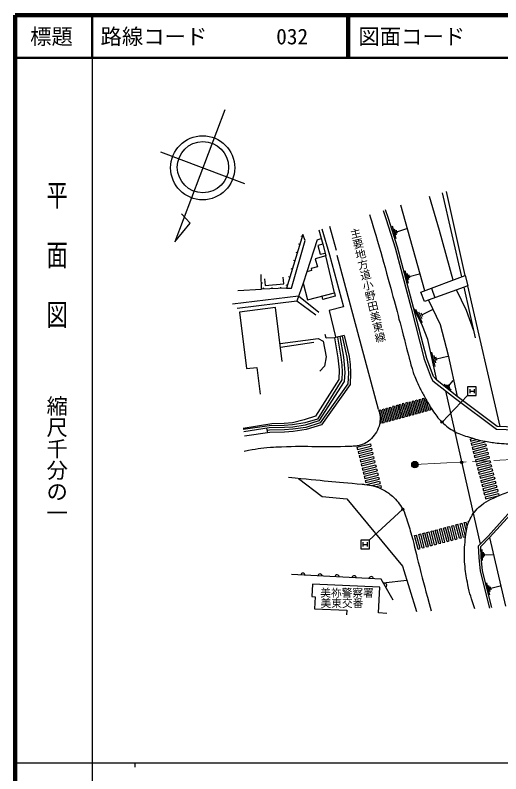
# Model space of a CAD drawing. Units: millimetres, scale not verified. Extents: x 40000 to 680000, y 20000 to 380000.
# Drawn here: x 40000 to 153759, y 202409 to 380000 of the extents above; entities that cross this region are included whole.
import ezdxf
from ezdxf.enums import TextEntityAlignment as Align

# ---------------------------------------------------------------- set-up
doc = ezdxf.new("R2010")
doc.units = ezdxf.units.MM
doc.header["$LTSCALE"] = 1000
doc.header["$PDMODE"] = 32
doc.header["$PDSIZE"] = 500
doc.linetypes.add('CHAIN', pattern=[18.5, 12, -1.5, 3.5, -1.5])
for name, color, linetype, lineweight in [('M-BGD', 7, 'Continuous', 25), ('M-BMK', 2, 'CHAIN', 13), ('M-BMK-SRVR', 3, 'Continuous', 25), ('M-STR-STRC', 7, 'Continuous', 25), ('M-TTL', 2, 'Continuous', 140), ('M-TTL-BAND', 7, 'Continuous', 25), ('M-TTL-LINE', 7, 'Continuous', 50)]:
    doc.layers.add(name, color=color, linetype=linetype, lineweight=lineweight)
doc.layers.add('M-OTRS', color=6, linetype='Continuous')
doc.layers.add('M-TTL-TXT', color=7, linetype='Continuous')
doc.styles.add('@ＭＳ ゴシック', font='')
doc.styles.add('ＭＳ ゴシック', font='')
doc.styles.get('@ＭＳ ゴシック').set_extended_font_data('@MS Gothic')
doc.styles.get('ＭＳ ゴシック').set_extended_font_data('MS Gothic')

msp = doc.modelspace()

# ---------------------------------------------------------------- linework, layer by layer
at = {"layer": 'M-BGD'}
for p, q in [((89073, 357825), (77421, 326919)), ((93782, 340553), (74132, 347961)), ((144617, 318764), (140108, 338446)), ((145436, 319076), (141030, 338721)), ((135939, 315463), (130307, 335518)), ((81005, 331308), (78971, 333514)), ((77421, 326919), (81005, 331308)), ((115242, 324886), (113712, 330562)), ((129264, 327651), (128354, 330586)), ((129330, 328475), (128875, 329943)), ((129510, 328933), (129282, 329667)), ((129396, 329300), (131745, 330029)), ((107247, 328197), (106960, 328285)), ((110748, 327434), (111677, 327711)), ((106660, 326285), (106373, 326373)), ((106074, 324373), (105787, 324461)), ((125118, 287668), (115450, 323772)), ((105487, 322461), (105200, 322549)), ((104900, 320549), (104614, 320637)), ((132124, 317194), (131333, 320174)), ((104314, 318636), (104027, 318724)), ((132224, 318018), (131829, 319508)), ((132423, 318469), (132226, 319214)), ((132325, 318842), (134708, 319475)), ((97653, 317353), (97953, 317359)), ((98212, 315903), (98202, 316203)), ((100211, 315967), (100201, 316267)), ((102210, 316031), (102200, 316331)), ((103727, 316724), (103441, 316812)), ((147852, 304431), (145143, 316326)), ((153592, 283686), (146066, 316662)), ((92144, 315567), (97679, 315886)), ((137513, 316062), (138302, 313843)), ((135418, 308001), (133876, 311085)), ((135263, 309851), (137730, 311085)), ((135340, 308926), (134570, 310468)), ((135456, 309466), (135071, 310237)), ((102136, 302320), (109955, 303467)), ((138355, 297733), (137622, 301083)), ((138507, 298644), (138141, 300319)), ((138659, 299554), (141339, 300140)), ((138750, 299136), (138567, 299973)), ((142108, 292250), (140503, 293541)), ((141836, 292733), (141033, 293379)), ((141765, 293055), (141363, 293378)), ((141564, 293217), (142596, 294501)), ((140823, 292068), (148953, 256193)), ((132217, 289412), (132603, 289517)), ((132603, 289517), (133409, 286558)), ((132989, 289622), (133375, 289727)), ((132989, 289622), (133795, 286663)), ((133375, 289727), (134180, 286768)), ((133761, 289832), (134147, 289937)), ((133761, 289832), (134566, 286873)), ((134147, 289937), (134952, 286978)), ((134533, 290042), (134919, 290147)), ((134533, 290042), (135338, 287083)), ((134919, 290147), (135724, 287188)), ((135305, 290252), (135691, 290357)), ((135305, 290252), (136110, 287293)), ((135691, 290357), (136496, 287398)), ((136138, 290238), (136882, 287503)), ((126042, 287732), (126428, 287837)), ((126042, 287732), (126847, 284772)), ((126428, 287837), (127233, 284877)), ((126814, 287942), (127200, 288047)), ((126814, 287942), (127619, 284982)), ((127200, 288047), (128005, 285087)), ((127586, 288152), (127972, 288257)), ((127586, 288152), (128391, 285192)), ((127972, 288257), (128777, 285297)), ((128744, 288467), (128358, 288362)), ((128358, 288362), (129163, 285402)), ((128744, 288467), (129549, 285507)), ((129516, 288677), (129130, 288572)), ((129130, 288572), (129935, 285612)), ((129516, 288677), (130321, 285718)), ((130288, 288887), (129902, 288782)), ((129902, 288782), (130707, 285823)), ((130288, 288887), (131093, 285928)), ((131059, 289097), (130674, 288992)), ((130674, 288992), (131479, 286033)), ((131059, 289097), (131865, 286138)), ((131831, 289307), (131445, 289202)), ((131445, 289202), (132251, 286243)), ((131831, 289307), (132637, 286348)), ((132217, 289412), (133023, 286453)), ((136934, 288835), (137268, 287608)), ((125270, 287522), (125656, 287627)), ((125270, 287522), (126075, 284562)), ((125656, 287627), (126461, 284667)), ((130707, 285823), (131093, 285928)), ((131479, 286033), (131865, 286138)), ((132251, 286243), (132637, 286348)), ((133023, 286453), (133409, 286558)), ((133795, 286663), (134180, 286768)), ((134566, 286873), (134952, 286978)), ((135338, 287083), (135724, 287188)), ((136110, 287293), (136496, 287398)), ((136882, 287503), (137268, 287608)), ((125458, 285308), (125689, 284457)), ((125549, 284419), (125689, 284457)), ((126075, 284562), (126461, 284667)), ((126847, 284772), (127233, 284877)), ((127619, 284982), (128005, 285087)), ((128391, 285192), (128777, 285297)), ((129163, 285402), (129549, 285507)), ((129935, 285612), (130321, 285718)), ((99167, 282266), (98942, 283288)), ((99579, 282844), (99060, 282752)), ((146542, 280779), (147197, 280949)), ((146542, 280779), (146668, 280295)), ((146668, 280295), (148145, 280678)), ((120065, 278845), (123192, 279626)), ((120065, 278845), (120186, 278360)), ((120186, 278360), (123313, 279141)), ((123192, 279626), (123313, 279141)), ((146793, 279811), (149178, 280430)), ((146793, 279811), (146919, 279327)), ((146919, 279327), (150057, 280141)), ((147044, 278843), (150183, 279657)), ((147044, 278843), (147170, 278359)), ((147170, 278359), (150308, 279173)), ((150027, 280257), (150057, 280141)), ((150183, 279657), (150308, 279173)), ((120307, 277875), (123434, 278656)), ((120307, 277875), (120429, 277390)), ((120429, 277390), (123555, 278171)), ((120550, 276905), (123676, 277686)), ((120671, 276420), (123797, 277201)), ((123434, 278656), (123555, 278171)), ((123676, 277686), (123797, 277201)), ((147295, 277875), (150434, 278689)), ((147295, 277875), (147421, 277391)), ((147421, 277391), (150560, 278205)), ((147546, 276907), (150685, 277721)), ((147672, 276423), (150811, 277237)), ((150434, 278689), (150560, 278205)), ((150685, 277721), (150811, 277237)), ((120550, 276905), (120671, 276420)), ((120792, 275935), (123919, 276716)), ((120792, 275935), (120913, 275450)), ((120913, 275450), (124040, 276230)), ((121034, 274965), (124161, 275745)), ((123919, 276716), (124040, 276230)), ((124161, 275745), (124282, 275260)), ((147546, 276907), (147672, 276423)), ((147797, 275939), (150936, 276753)), ((147797, 275939), (147923, 275455)), ((147923, 275455), (151062, 276269)), ((148048, 274971), (151187, 275785)), ((148174, 274487), (151313, 275301)), ((150936, 276753), (151062, 276269)), ((151187, 275785), (151313, 275301)), ((121034, 274965), (121156, 274479)), ((121156, 274479), (124282, 275260)), ((121277, 273994), (124403, 274775)), ((121277, 273994), (121398, 273509)), ((121398, 273509), (124524, 274290)), ((121519, 273024), (124646, 273805)), ((124403, 274775), (124524, 274290)), ((124646, 273805), (124767, 273320)), ((148048, 274971), (148174, 274487)), ((148300, 274003), (151438, 274817)), ((148300, 274003), (148425, 273519)), ((148425, 273519), (151564, 274333)), ((148551, 273035), (151689, 273849)), ((151438, 274817), (151564, 274333)), ((151689, 273849), (151815, 273365)), ((121519, 273024), (121640, 272539)), ((121640, 272539), (124767, 273320)), ((121761, 272054), (124888, 272835)), ((121761, 272054), (121883, 271569)), ((121883, 271569), (125009, 272350)), ((122004, 271084), (125130, 271865)), ((124888, 272835), (125009, 272350)), ((125130, 271865), (125251, 271380)), ((148551, 273035), (148676, 272551)), ((148676, 272551), (151815, 273365)), ((148802, 272067), (151940, 272881)), ((148802, 272067), (148927, 271583)), ((148927, 271583), (152066, 272398)), ((149053, 271099), (152192, 271914)), ((151940, 272881), (152066, 272398)), ((152192, 271914), (152317, 271430)), ((122004, 271084), (122125, 270599)), ((122125, 270599), (125251, 271380)), ((122392, 270150), (125373, 270894)), ((123480, 269906), (125494, 270409)), ((125373, 270894), (125494, 270409)), ((149053, 271099), (149178, 270615)), ((149178, 270615), (152317, 271430)), ((149304, 270131), (152443, 270946)), ((149304, 270131), (149429, 269647)), ((149429, 269647), (152568, 270462)), ((149555, 269163), (152694, 269978)), ((152443, 270946), (152568, 270462)), ((152694, 269978), (152819, 269494)), ((124510, 269648), (125615, 269924)), ((125334, 269339), (125736, 269439)), ((125615, 269924), (125736, 269439)), ((149555, 269163), (149680, 268679)), ((149680, 268679), (152819, 269494)), ((149806, 268195), (152945, 269010)), ((149806, 268195), (149932, 267712)), ((149932, 267712), (153070, 268526)), ((152945, 269010), (153070, 268526)), ((150057, 267228), (153196, 268042)), ((150057, 267228), (150183, 266744)), ((150183, 266744), (153404, 267579)), ((153196, 268042), (153325, 267542)), ((144199, 260951), (144683, 261077)), ((145503, 257930), (144683, 261077)), ((145167, 261203), (145650, 261329)), ((145678, 259242), (145167, 261203)), ((145895, 260391), (145650, 261329)), ((146134, 261455), (146282, 261494)), ((146185, 261261), (146134, 261455)), ((137425, 259184), (137909, 259310)), ((138730, 256164), (137909, 259310)), ((138393, 259436), (138877, 259563)), ((139214, 256290), (138393, 259436)), ((139698, 256416), (138877, 259563)), ((139361, 259689), (139845, 259815)), ((140181, 256542), (139361, 259689)), ((140665, 256668), (139845, 259815)), ((140328, 259941), (140812, 260067)), ((141149, 256795), (140328, 259941)), ((141633, 256921), (140812, 260067)), ((141296, 260194), (141780, 260320)), ((142117, 257047), (141296, 260194)), ((142600, 257173), (141780, 260320)), ((142264, 260446), (142747, 260572)), ((143084, 257299), (142264, 260446)), ((143568, 257426), (142747, 260572)), ((143231, 260698), (143715, 260824)), ((144052, 257552), (143231, 260698)), ((144536, 257678), (143715, 260824)), ((145020, 257804), (144199, 260951)), ((133555, 258175), (134039, 258301)), ((134376, 255028), (133555, 258175)), ((134859, 255154), (134039, 258301)), ((134523, 258427), (135006, 258553)), ((135343, 255280), (134523, 258427)), ((135827, 255407), (135006, 258553)), ((135490, 258679), (135974, 258806)), ((136311, 255533), (135490, 258679)), ((136795, 255659), (135974, 258806)), ((136458, 258932), (136942, 259058)), ((137278, 255785), (136458, 258932)), ((137762, 255911), (136942, 259058)), ((138246, 256038), (137425, 259184)), ((144052, 257552), (144536, 257678)), ((145020, 257804), (145526, 257936)), ((151139, 257717), (154826, 241650)), ((137278, 255785), (137762, 255911)), ((138246, 256038), (138730, 256164)), ((139214, 256290), (139698, 256416)), ((140181, 256542), (140665, 256668)), ((141149, 256795), (141633, 256921)), ((142117, 257047), (142600, 257173)), ((143084, 257299), (143568, 257426)), ((134376, 255028), (134859, 255154)), ((135343, 255280), (135827, 255407)), ((136311, 255533), (136795, 255659)), ((149483, 252382), (149389, 254899)), ((149711, 253021), (149664, 254279)), ((149951, 253345), (149927, 253974)), ((149939, 253659), (151952, 253734)), ((126211, 247144), (131727, 247753)), ((151188, 244295), (150482, 247093)), ((151291, 245065), (150938, 246464)), ((151483, 245485), (151306, 246185)), ((151395, 245835), (153634, 246399))]:
    msp.add_line(p, q, dxfattribs=at)
for points in [[(142622, 318006), (139383, 329557), (137070, 337538)], [(126206, 334270), (126914, 332192), (128984, 325516), (132736, 311380), (135834, 299438), (137475, 295100), (137859, 294372), (143123, 290280), (152712, 283115), (159502, 282888)], [(143497, 290749), (138738, 294575), (136653, 304113), (135440, 307286), (133317, 311532), (129561, 325682), (127484, 332377), (126774, 334463)], [(107393, 328675), (103528, 316073), (97679, 315886), (97617, 319323)], [(103528, 316073), (104688, 316104), (107900, 327256), (107393, 328675)], [(111114, 329786), (112035, 326389), (112766, 323699)], [(111859, 330009), (113606, 323866), (116880, 311758), (113536, 310887), (115056, 304670)], [(110748, 327434), (108282, 319887), (107439, 317286), (105971, 313073)], [(112035, 326389), (110926, 326078), (111413, 324056), (112614, 324258)], [(107439, 317286), (108512, 313335), (114779, 315037), (112766, 323699), (110295, 322925), (110785, 321119), (109298, 320715), (109438, 320201), (108282, 319887)], [(98435, 318309), (98569, 316744), (102896, 317116), (102762, 318669)], [(114779, 315037), (114977, 314197), (112084, 313450), (111887, 314252)], [(147470, 306111), (145753, 310835), (143361, 315680)], [(111094, 310420), (106368, 314213), (90944, 312326)], [(110394, 309744), (105971, 313073), (91963, 311330)], [(136781, 313291), (139531, 307572), (141385, 300398), (143497, 290749)], [(102553, 298893), (101013, 311538), (92580, 310511), (94193, 297263), (96637, 297560), (97402, 291272)], [(138738, 294575), (137981, 295456), (136407, 299620), (133317, 311532)], [(114785, 304474), (115592, 299770), (115748, 298401), (115872, 297001), (115841, 294715), (110321, 286121), (107656, 285313), (104974, 284601), (103011, 284389), (100108, 284317), (93438, 283241)], [(115537, 304646), (116307, 299946), (116525, 298080), (116556, 296509), (116494, 294612), (110797, 285459), (107827, 284559), (104948, 284119), (103031, 283971), (99489, 283908), (93444, 282990)], [(116054, 304764), (116891, 299968), (117046, 298237), (117181, 296391), (117098, 294286), (111124, 285004), (107944, 284041), (105008, 283591), (103056, 283441), (99534, 283378), (93523, 282466)], [(117073, 304996), (118196, 300065), (118430, 298199), (118570, 296286), (118461, 293517), (111769, 284108), (108176, 283019), (105128, 282552), (103106, 282397), (99622, 282335), (93680, 281433)], [(116575, 304883), (117694, 299977), (117922, 298149), (118059, 296277), (117957, 293689), (111454, 284545), (108063, 283518), (105069, 283059), (103082, 282906), (99579, 282844)], [(102037, 303131), (110958, 304283), (112171, 303700), (112871, 299991), (112475, 297844), (111331, 296631)], [(117073, 304996), (114785, 304474), (112869, 304400), (112589, 305263)], [(183494, 284934), (159522, 283487), (152920, 283709), (143497, 290749)], [(106345, 271559), (111909, 267325), (117718, 266800), (130710, 251052), (133998, 240384)], [(150771, 258052), (157461, 265419), (162207, 266331), (175155, 267033), (183512, 267426), (187461, 267705)], [(151139, 257717), (157718, 264961), (162267, 265836), (175181, 266536), (183541, 266929), (187496, 267209)], [(151147, 241195), (148968, 249840), (148660, 253065), (148558, 255789), (150771, 258052)], [(151629, 241316), (149459, 249925), (149156, 253098), (149063, 255594), (151139, 257717)], [(128557, 243073), (125734, 247972), (104690, 249034)], [(127041, 239975), (125113, 240068), (125404, 246082), (109639, 246845), (109496, 243896), (110273, 243858), (110138, 241066), (117666, 240701), (117615, 239651)]]:
    msp.add_lwpolyline(points, dxfattribs=at)
msp.add_lwpolyline([(135043, 315122), (145436, 319076), (146066, 316662), (135848, 312952)], close=True, dxfattribs=at)
for centre, radius in [((83918, 344272), 7500), ((83982, 344417), 6000)]:
    msp.add_circle(centre, radius, dxfattribs=at)
for centre, start, end in [((107412, 248896), 357.11225, 177.11225), ((111407, 248695), 357.11225, 177.11225), ((115402, 248493), 357.11225, 177.11225), ((119396, 248292), 357.11225, 177.11225), ((123391, 248090), 357.11225, 177.11225), ((126560, 246539), 299.95014, 119.95014)]:
    msp.add_arc(centre, 500, start, end, dxfattribs=at)
for points, knots in [([(122992, 333334), (123726, 331007), (123906, 330401), (124475, 328516), (125685, 324501), (126289, 322230), (127403, 318187), (129032, 312266), (129867, 308929), (131458, 302998), (132152, 300411), (132422, 298927), (133243, 296378), (133696, 294971), (134090, 294231), (134721, 292894), (135164, 291955), (135454, 291449), (135965, 290545), (136630, 289369), (136977, 288691), (137738, 287575), (138530, 286414), (138967, 285736), (139978, 284759), (141043, 283730), (141726, 283214), (143026, 282504), (144284, 281818), (145082, 281616), (146448, 281182), (147841, 280740), (148636, 280522), (150072, 280249), (151337, 280008), (152056, 279925), (153338, 279806), (155055, 279646), (156023, 279628), (157747, 279596), (159899, 279556), (161103, 279717), (163253, 279806), (169871, 280079), (171976, 280239), (180185, 280730)], [0, 0, 0, 0, 1, 1, 1, 2, 2, 2, 3, 3, 3, 4, 4, 4, 5, 5, 5, 6, 6, 6, 7, 7, 7, 8, 8, 8, 9, 9, 9, 10, 10, 10, 11, 11, 11, 12, 12, 12, 13, 13, 13, 14, 14, 14, 15, 15, 15, 15]), ([(125118, 287668), (125324, 286917), (125431, 286667), (125461, 286004), (125472, 285749), (125477, 285605), (125461, 285351), (125421, 284745), (125470, 284379), (125258, 283811), (124717, 282359), (124129, 281626), (123050, 280514), (122640, 280092), (122322, 279940), (121790, 279689), (121427, 279518), (121212, 279441), (120826, 279332), (120462, 279229), (120252, 279188), (119877, 279145), (119322, 279081), (119008, 279068), (118450, 279043), (112179, 278757), (108651, 279181), (102379, 278911), (101367, 278867), (100800, 278847), (99790, 278771), (97380, 278590), (96558, 278392), (93666, 277896)], [0, 0, 0, 0, 1, 1, 1, 2, 2, 2, 3, 3, 3, 4, 4, 4, 5, 5, 5, 6, 6, 6, 7, 7, 7, 8, 8, 8, 9, 9, 9, 10, 10, 10, 11, 11, 11, 11]), ([(104055, 271859), (112434, 271031), (114562, 270789), (121307, 270214), (121523, 270196), (121644, 270192), (121859, 270168), (122761, 270064), (123265, 269969), (124146, 269748), (124915, 269554), (125330, 269362), (126028, 268986), (126995, 268464), (127549, 268155), (128361, 267415), (129495, 266380), (129992, 265639), (130803, 264335), (131280, 263568), (131333, 263028), (131627, 262173), (132149, 260658), (132420, 259800), (132840, 258254), (133615, 255404), (133941, 253779), (134673, 250918), (135708, 246872), (136065, 245591), (137424, 240585)], [0, 0, 0, 0, 1, 1, 1, 2, 2, 2, 3, 3, 3, 4, 4, 4, 5, 5, 5, 6, 6, 6, 7, 7, 7, 8, 8, 8, 9, 9, 9, 10, 10, 10, 10]), ([(147678, 241049), (146798, 243635), (146496, 244416), (146033, 246648), (145688, 248314), (145565, 249263), (145368, 250952), (145272, 251781), (145238, 252249), (145221, 253083), (145183, 254958), (145292, 256013), (145518, 257874), (145696, 259336), (145713, 260214), (146311, 261560), (146946, 262988), (147487, 263751), (148621, 264826), (150186, 266308), (151456, 266655), (153404, 267579), (154737, 268212), (155557, 268402), (156973, 268816), (158708, 269321), (159734, 269394), (161523, 269655), (162134, 269745), (162485, 269714), (163101, 269751), (171134, 270232), (173657, 270353), (183671, 270894)], [0, 0, 0, 0, 1, 1, 1, 2, 2, 2, 3, 3, 3, 4, 4, 4, 5, 5, 5, 6, 6, 6, 7, 7, 7, 8, 8, 8, 9, 9, 9, 10, 10, 10, 11, 11, 11, 11])]:
    msp.add_open_spline(points, degree=3, knots=knots, dxfattribs=at)
msp.add_point((144581, 275310), dxfattribs=at)
at = {"layer": 'M-BMK'}
msp.add_lwpolyline([(133627, 274795), (174570, 276941), (274435, 282212), (290931, 282874), (306095, 283036), (314994, 282664), (324933, 281987), (336715, 280937), (373213, 277001), (456083, 267662), (464632, 266808), (473680, 266363)], dxfattribs=at)
at = {"layer": 'M-BMK-SRVR'}
for radius in [750, 600, 450, 300, 150, 100]:
    msp.add_circle((133627, 274795), radius, dxfattribs=at)
msp.add_point((133627, 274795), dxfattribs=at)
msp.add_point((133627, 274795), dxfattribs=at)
at = {"layer": 'M-OTRS'}
msp.add_point((133627, 274795), dxfattribs=at)
at = {"layer": 'M-STR-STRC'}
for p, q in [((145986, 292988), (145986, 290988)), ((147986, 292988), (145986, 292988)), ((146486, 292488), (146486, 291488)), ((146486, 291988), (147486, 291988)), ((147486, 292488), (147486, 291488)), ((147986, 290988), (147986, 292988)), ((139978, 284759), (145955, 291001)), ((145986, 290988), (147986, 290988)), ((130803, 264335), (122921, 257068)), ((120971, 257115), (120971, 255115)), ((122971, 257115), (120971, 257115)), ((121471, 256615), (121471, 255615)), ((121471, 256115), (122471, 256115)), ((122471, 256615), (122471, 255615)), ((122971, 255115), (122971, 257115)), ((120971, 255115), (122971, 255115))]:
    msp.add_line(p, q, dxfattribs=at)
for centre, radius in [((139978, 284759), 150), ((139978, 284759), 120), ((139978, 284759), 90), ((139978, 284759), 60), ((139978, 284759), 30), ((130803, 264335), 150), ((130803, 264335), 120), ((130803, 264335), 90), ((130803, 264335), 60), ((130803, 264335), 30)]:
    msp.add_circle(centre, radius, dxfattribs=at)
for p in [(139978, 284759), (130803, 264335)]:
    msp.add_point(p, dxfattribs=at)
at = {"layer": 'M-TTL'}
for p, q in [((40000, 380000), (40000, 20000)), ((680000, 380000), (40000, 380000))]:
    msp.add_line(p, q, dxfattribs=at)
at = {"layer": 'M-TTL-BAND'}
for p, q in [((58000, 370000), (58000, 20000)), ((40000, 205000), (579000, 205000)), ((68000, 205000), (68000, 204000))]:
    msp.add_line(p, q, dxfattribs=at)
at = {"layer": 'M-TTL-LINE'}
for p, q in [((58000, 380000), (58000, 370000)), ((117750, 380000), (117750, 370000)), ((118250, 380000), (118250, 370000)), ((40000, 370000), (680000, 370000))]:
    msp.add_line(p, q, dxfattribs=at)

# ---------------------------------------------------------------- texts
at = {"layer": 'M-BGD', "style": '@ＭＳ ゴシック'}
msp.add_text('主要地方道小野田美東線', height=1833, rotation=283.334, dxfattribs=at).set_placement((122574, 316765), align=Align.MIDDLE_CENTER)
at = {"layer": 'M-BGD', "style": 'ＭＳ ゴシック'}
for s, p in [('美祢警察署', (117722, 244772)), ('美東交番', (116548, 242347))]:
    msp.add_text(s, height=1833, dxfattribs=at).set_placement(p, align=Align.MIDDLE_CENTER)
at = {"layer": 'M-TTL-BAND', "style": '@ＭＳ ゴシック', "width": 1.4}
msp.add_text('平  面  図', height=3666, rotation=270, dxfattribs=at).set_placement((49777, 306475), align=Align.MIDDLE_RIGHT)
at = {"layer": 'M-TTL-BAND', "style": '@ＭＳ ゴシック'}
msp.add_text('縮尺千分の一', height=3666, rotation=270, dxfattribs=at).set_placement((49777, 261030), align=Align.MIDDLE_RIGHT)
at = {"layer": 'M-TTL-TXT', "style": 'ＭＳ ゴシック'}
msp.add_text('標題', height=3666, dxfattribs=at).set_placement((48500, 375000), align=Align.MIDDLE_CENTER)
for s, p in [('路線コード', (60000, 375000)), ('032', (101142, 375000)), ('図面コード', (120380, 375000))]:
    msp.add_text(s, height=3666, dxfattribs=at).set_placement(p, align=Align.MIDDLE_LEFT)

doc.saveas('drawing.dxf')
